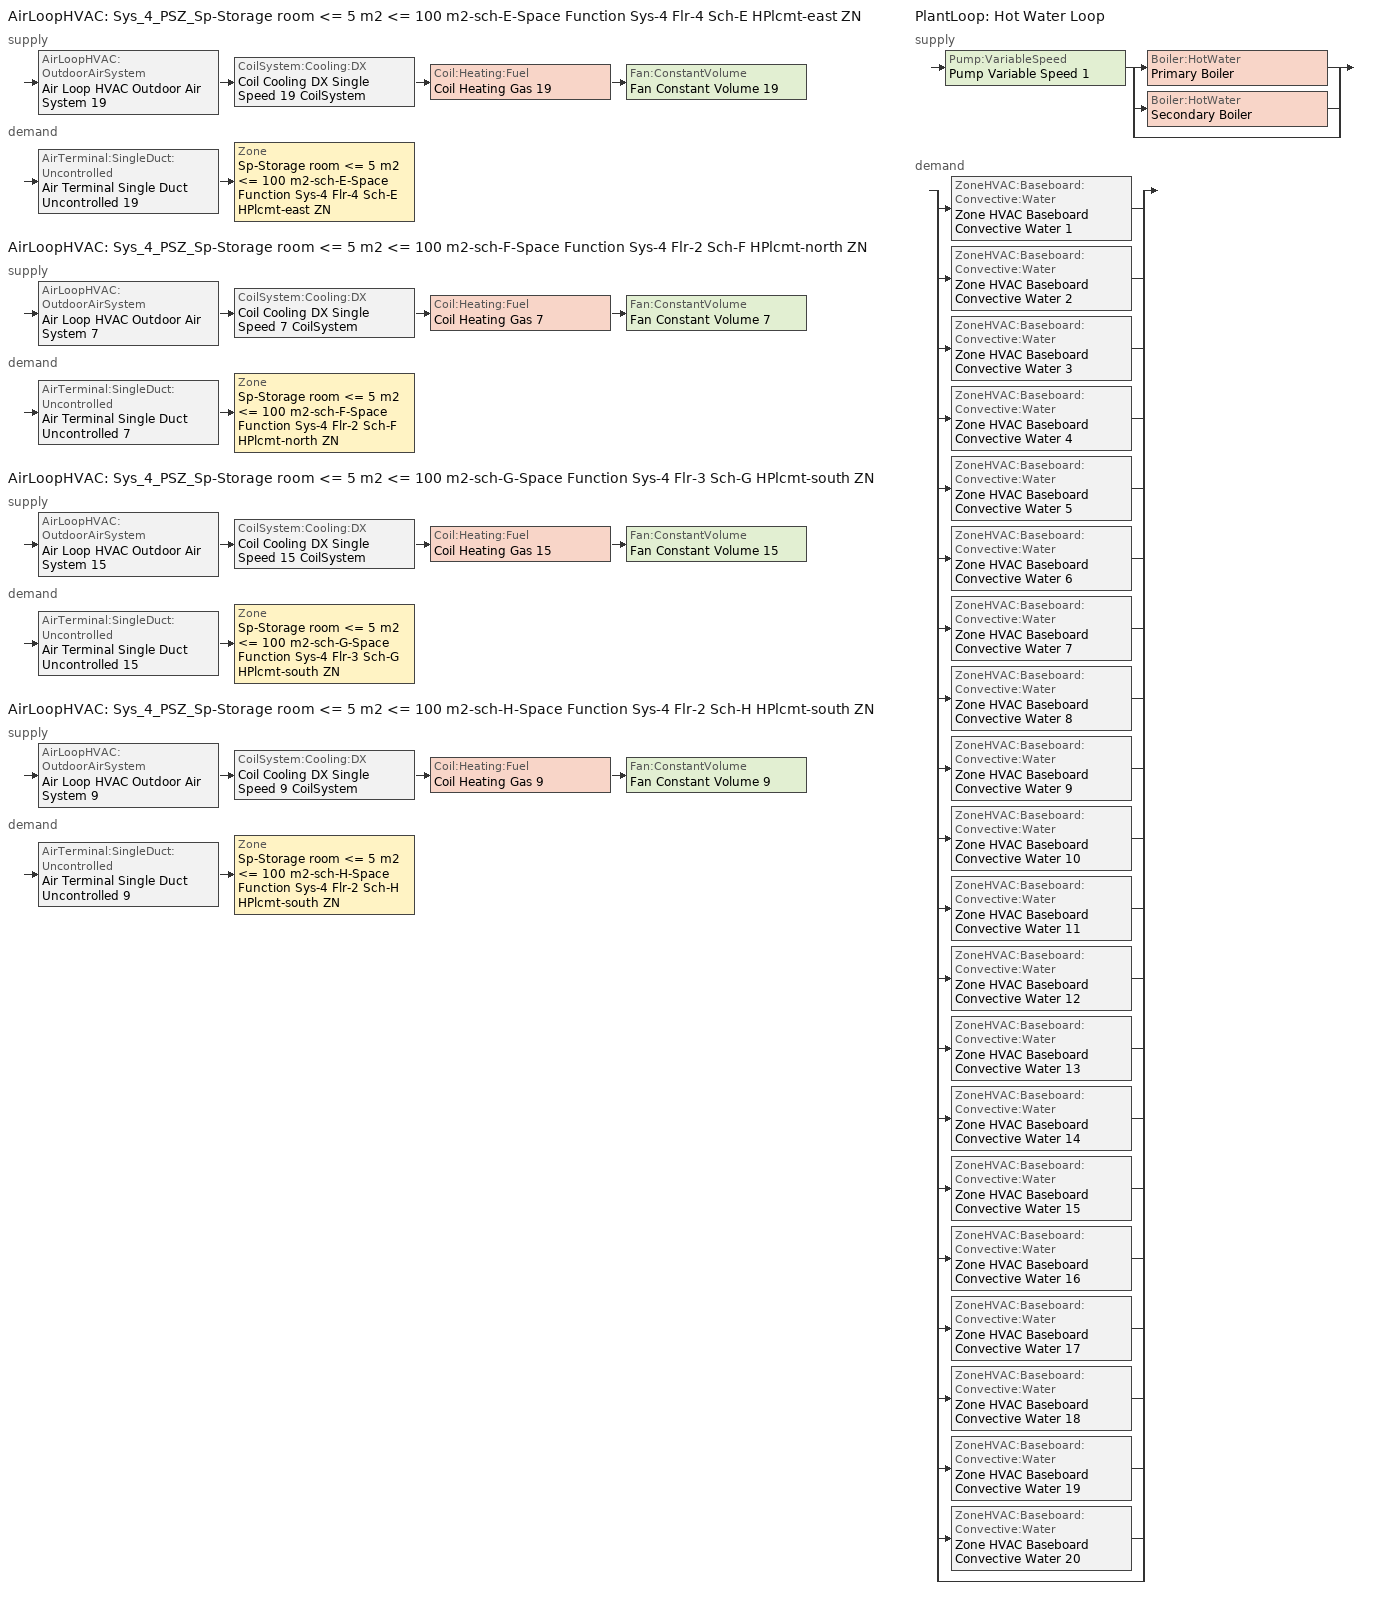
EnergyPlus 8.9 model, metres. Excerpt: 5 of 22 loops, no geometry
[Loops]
AirLoopHVAC 'Sys_4_PSZ_Sp-Storage room <= 5 m2 <= 100 m2-sch-E-Space Function Sys-4 Flr-4 Sch-E HPlcmt-east ZN'
 supply: AirLoopHVAC:OutdoorAirSystem 'Air Loop HVAC Outdoor Air System 19' > CoilSystem:Cooling:DX 'Coil Cooling DX Single Speed 19 CoilSystem' > Coil:Heating:Fuel 'Coil Heating Gas 19' > Fan:ConstantVolume 'Fan Constant Volume 19'
 demand: AirTerminal:SingleDuct:Uncontrolled 'Air Terminal Single Duct Uncontrolled 19' > Zone 'Sp-Storage room <= 5 m2 <= 100 m2-sch-E-Space Function Sys-4 Flr-4 Sch-E HPlcmt-east ZN'
AirLoopHVAC 'Sys_4_PSZ_Sp-Storage room <= 5 m2 <= 100 m2-sch-F-Space Function Sys-4 Flr-2 Sch-F HPlcmt-north ZN'
 supply: AirLoopHVAC:OutdoorAirSystem 'Air Loop HVAC Outdoor Air System 7' > CoilSystem:Cooling:DX 'Coil Cooling DX Single Speed 7 CoilSystem' > Coil:Heating:Fuel 'Coil Heating Gas 7' > Fan:ConstantVolume 'Fan Constant Volume 7'
 demand: AirTerminal:SingleDuct:Uncontrolled 'Air Terminal Single Duct Uncontrolled 7' > Zone 'Sp-Storage room <= 5 m2 <= 100 m2-sch-F-Space Function Sys-4 Flr-2 Sch-F HPlcmt-north ZN'
AirLoopHVAC 'Sys_4_PSZ_Sp-Storage room <= 5 m2 <= 100 m2-sch-G-Space Function Sys-4 Flr-3 Sch-G HPlcmt-south ZN'
 supply: AirLoopHVAC:OutdoorAirSystem 'Air Loop HVAC Outdoor Air System 15' > CoilSystem:Cooling:DX 'Coil Cooling DX Single Speed 15 CoilSystem' > Coil:Heating:Fuel 'Coil Heating Gas 15' > Fan:ConstantVolume 'Fan Constant Volume 15'
 demand: AirTerminal:SingleDuct:Uncontrolled 'Air Terminal Single Duct Uncontrolled 15' > Zone 'Sp-Storage room <= 5 m2 <= 100 m2-sch-G-Space Function Sys-4 Flr-3 Sch-G HPlcmt-south ZN'
AirLoopHVAC 'Sys_4_PSZ_Sp-Storage room <= 5 m2 <= 100 m2-sch-H-Space Function Sys-4 Flr-2 Sch-H HPlcmt-south ZN'
 supply: AirLoopHVAC:OutdoorAirSystem 'Air Loop HVAC Outdoor Air System 9' > CoilSystem:Cooling:DX 'Coil Cooling DX Single Speed 9 CoilSystem' > Coil:Heating:Fuel 'Coil Heating Gas 9' > Fan:ConstantVolume 'Fan Constant Volume 9'
 demand: AirTerminal:SingleDuct:Uncontrolled 'Air Terminal Single Duct Uncontrolled 9' > Zone 'Sp-Storage room <= 5 m2 <= 100 m2-sch-H-Space Function Sys-4 Flr-2 Sch-H HPlcmt-south ZN'
PlantLoop 'Hot Water Loop'
 supply: Pump:VariableSpeed 'Pump Variable Speed 1' > split
  | Boiler:HotWater 'Primary Boiler'
  | Boiler:HotWater 'Secondary Boiler'
  | bypass
 demand: split
  | ZoneHVAC:Baseboard:Convective:Water 'Zone HVAC Baseboard Convective Water 1'
  | ZoneHVAC:Baseboard:Convective:Water 'Zone HVAC Baseboard Convective Water 2'
  | ZoneHVAC:Baseboard:Convective:Water 'Zone HVAC Baseboard Convective Water 3'
  | ZoneHVAC:Baseboard:Convective:Water 'Zone HVAC Baseboard Convective Water 4'
  | ZoneHVAC:Baseboard:Convective:Water 'Zone HVAC Baseboard Convective Water 5'
  | ZoneHVAC:Baseboard:Convective:Water 'Zone HVAC Baseboard Convective Water 6'
  | ZoneHVAC:Baseboard:Convective:Water 'Zone HVAC Baseboard Convective Water 7'
  | ZoneHVAC:Baseboard:Convective:Water 'Zone HVAC Baseboard Convective Water 8'
  | ZoneHVAC:Baseboard:Convective:Water 'Zone HVAC Baseboard Convective Water 9'
  | ZoneHVAC:Baseboard:Convective:Water 'Zone HVAC Baseboard Convective Water 10'
  | ZoneHVAC:Baseboard:Convective:Water 'Zone HVAC Baseboard Convective Water 11'
  | ZoneHVAC:Baseboard:Convective:Water 'Zone HVAC Baseboard Convective Water 12'
  | ZoneHVAC:Baseboard:Convective:Water 'Zone HVAC Baseboard Convective Water 13'
  | ZoneHVAC:Baseboard:Convective:Water 'Zone HVAC Baseboard Convective Water 14'
  | ZoneHVAC:Baseboard:Convective:Water 'Zone HVAC Baseboard Convective Water 15'
  | ZoneHVAC:Baseboard:Convective:Water 'Zone HVAC Baseboard Convective Water 16'
  | ZoneHVAC:Baseboard:Convective:Water 'Zone HVAC Baseboard Convective Water 17'
  | ZoneHVAC:Baseboard:Convective:Water 'Zone HVAC Baseboard Convective Water 18'
  | ZoneHVAC:Baseboard:Convective:Water 'Zone HVAC Baseboard Convective Water 19'
  | ZoneHVAC:Baseboard:Convective:Water 'Zone HVAC Baseboard Convective Water 20'
  | bypass
[ZoneControl:Thermostat] Control Object Type 1=ThermostatSetpoint:DualSetpoint
Name | Zone or ZoneList | Control Type Schedule | Control Name 1
Sp-Storage room <= 5 m2 <= 100 m2-sch-E-Space Function Sys-4 Flr-4 Sch-E HPlcmt-east ZN Thermostat | Sp-Storage room <= 5 m2 <= 100 m2-sch-E-Space Function Sys-4 Flr-4 Sch-E HPlcmt-east ZN | Sp-Storage room <= 5 m2 <= 100 m2-sch-E-Space Function Sys-4 Flr-4 Sch-E HPlcmt-east ZN Thermostat Schedule | Space Function Storage room <= 5 m2 <= 100 m2-sch-E Thermostat 2
Sp-Storage room <= 5 m2 <= 100 m2-sch-F-Space Function Sys-4 Flr-2 Sch-F HPlcmt-north ZN Thermostat | Sp-Storage room <= 5 m2 <= 100 m2-sch-F-Space Function Sys-4 Flr-2 Sch-F HPlcmt-north ZN | Sp-Storage room <= 5 m2 <= 100 m2-sch-F-Space Function Sys-4 Flr-2 Sch-F HPlcmt-north ZN Thermostat Schedule | Space Function Storage room <= 5 m2 <= 100 m2-sch-F Thermostat 2
Sp-Storage room <= 5 m2 <= 100 m2-sch-G-Space Function Sys-4 Flr-3 Sch-G HPlcmt-south ZN Thermostat | Sp-Storage room <= 5 m2 <= 100 m2-sch-G-Space Function Sys-4 Flr-3 Sch-G HPlcmt-south ZN | Sp-Storage room <= 5 m2 <= 100 m2-sch-G-Space Function Sys-4 Flr-3 Sch-G HPlcmt-south ZN Thermostat Schedule | Space Function Storage room <= 5 m2 <= 100 m2-sch-G Thermostat 2
Sp-Storage room <= 5 m2 <= 100 m2-sch-H-Space Function Sys-4 Flr-2 Sch-H HPlcmt-south ZN Thermostat | Sp-Storage room <= 5 m2 <= 100 m2-sch-H-Space Function Sys-4 Flr-2 Sch-H HPlcmt-south ZN | Sp-Storage room <= 5 m2 <= 100 m2-sch-H-Space Function Sys-4 Flr-2 Sch-H HPlcmt-south ZN Thermostat Schedule | Space Function Storage room <= 5 m2 <= 100 m2-sch-H Thermostat 2
[ThermostatSetpoint:DualSetpoint]
Name | Heating Setpoint Temperature Schedule | Cooling Setpoint Temperature Schedule
Space Function Storage room <= 5 m2 <= 100 m2-sch-E Thermostat 2 | NECB-E-Thermostat Setpoint-Heating | NECB-E-Thermostat Setpoint-Cooling
Space Function Storage room <= 5 m2 <= 100 m2-sch-F Thermostat 2 | NECB-F-Thermostat Setpoint-Heating | NECB-F-Thermostat Setpoint-Cooling
Space Function Storage room <= 5 m2 <= 100 m2-sch-G Thermostat 2 | NECB-G-Thermostat Setpoint-Heating | NECB-G-Thermostat Setpoint-Cooling
Space Function Storage room <= 5 m2 <= 100 m2-sch-H Thermostat 2 | NECB-H-Thermostat Setpoint-Heating | NECB-H-Thermostat Setpoint-Cooling
[AirTerminal:SingleDuct:Uncontrolled] Availability Schedule=Always On Discrete; Maximum Air Flow Rate {m3/s}=AutoSize
Air Terminal Single Duct Uncontrolled 19; Air Terminal Single Duct Uncontrolled 7; Air Terminal Single Duct Uncontrolled 15; Air Terminal Single Duct Uncontrolled 9
[ZoneHVAC:Baseboard:Convective:Water] Availability Schedule=Always On Discrete; Heating Design Capacity Method=HeatingDesignCapacity; Heating Design Capacity {W}=Autosize; Heating Design Capacity Per Floor Area {W/m2}=0; Fraction of Autosized Heating Design Capacity=0.8; U-Factor Times Area Value {W/K}=Autosize; Maximum Water Flow Rate {m3/s}=Autosize; Convergence Tolerance=0.001
Zone HVAC Baseboard Convective Water 16; Zone HVAC Baseboard Convective Water 17; Zone HVAC Baseboard Convective Water 12; Zone HVAC Baseboard Convective Water 18; Zone HVAC Baseboard Convective Water 13; Zone HVAC Baseboard Convective Water 14; Zone HVAC Baseboard Convective Water 4; Zone HVAC Baseboard Convective Water 8; Zone HVAC Baseboard Convective Water 20; Zone HVAC Baseboard Convective Water 10; Zone HVAC Baseboard Convective Water 5; Zone HVAC Baseboard Convective Water 11; Zone HVAC Baseboard Convective Water 1; Zone HVAC Baseboard Convective Water 6; Zone HVAC Baseboard Convective Water 2; Zone HVAC Baseboard Convective Water 3; Zone HVAC Baseboard Convective Water 19; Zone HVAC Baseboard Convective Water 7; Zone HVAC Baseboard Convective Water 15; Zone HVAC Baseboard Convective Water 9
[Zone equipment]
Sp-Storage room <= 5 m2 <= 100 m2-sch-E-Space Function Sys-4 Flr-4 Sch-E HPlcmt-east ZN: Air Terminal Single Duct Uncontrolled 19, Zone HVAC Baseboard Convective Water 19
Sp-Storage room <= 5 m2 <= 100 m2-sch-F-Space Function Sys-4 Flr-2 Sch-F HPlcmt-north ZN: Air Terminal Single Duct Uncontrolled 7, Zone HVAC Baseboard Convective Water 7
Sp-Storage room <= 5 m2 <= 100 m2-sch-G-Space Function Sys-4 Flr-3 Sch-G HPlcmt-south ZN: Air Terminal Single Duct Uncontrolled 15, Zone HVAC Baseboard Convective Water 15
Sp-Storage room <= 5 m2 <= 100 m2-sch-H-Space Function Sys-4 Flr-2 Sch-H HPlcmt-south ZN: Air Terminal Single Duct Uncontrolled 9, Zone HVAC Baseboard Convective Water 9
[Sizing:Zone] Zone Cooling Design Supply Air Temperature Input Method=SupplyAirTemperature; Zone Cooling Design Supply Air Temperature {C}=13; Zone Cooling Design Supply Air Temperature Difference {deltaC}=11.11; Zone Heating Design Supply Air Temperature Input Method=SupplyAirTemperature; Zone Heating Design Supply Air Temperature {C}=43; Zone Heating Design Supply Air Temperature Difference {deltaC}=11.11; Zone Cooling Design Supply Air Humidity Ratio {kgWater/kgDryAir}=0.0085; Zone Heating Design Supply Air Humidity Ratio {kgWater/kgDryAir}=0.008; Zone Heating Sizing Factor=1.3; Zone Cooling Sizing Factor=1.1; Cooling Design Air Flow Method=DesignDay; Cooling Design Air Flow Rate {m3/s}=0; Cooling Minimum Air Flow per Zone Floor Area {m3/s-m2}=0.000762; Cooling Minimum Air Flow {m3/s}=0; Cooling Minimum Air Flow Fraction=0; Heating Design Air Flow Method=DesignDay; Heating Design Air Flow Rate {m3/s}=0; Heating Maximum Air Flow per Zone Floor Area {m3/s-m2}=0.002032; Heating Maximum Air Flow {m3/s}=0.141576; Heating Maximum Air Flow Fraction=0.3; Account for Dedicated Outdoor Air System=No
Name | Design Specification Outdoor Air Object | Design Specification Zone Air Distribution Object
Sp-Storage room <= 5 m2 <= 100 m2-sch-E-Space Function Sys-4 Flr-4 Sch-E HPlcmt-east ZN | Space Function Storage room <= 5 m2 <= 100 m2-sch-E Ventilation | Sp-Storage room <= 5 m2 <= 100 m2-sch-E-Space Function Sys-4 Flr-4 Sch-E HPlcmt-east ZN Design Spec Zone Air Dist
Sp-Storage room <= 5 m2 <= 100 m2-sch-F-Space Function Sys-4 Flr-2 Sch-F HPlcmt-north ZN | Space Function Storage room <= 5 m2 <= 100 m2-sch-F Ventilation | Sp-Storage room <= 5 m2 <= 100 m2-sch-F-Space Function Sys-4 Flr-2 Sch-F HPlcmt-north ZN Design Spec Zone Air Dist
Sp-Storage room <= 5 m2 <= 100 m2-sch-G-Space Function Sys-4 Flr-3 Sch-G HPlcmt-south ZN | Space Function Storage room <= 5 m2 <= 100 m2-sch-G Ventilation | Sp-Storage room <= 5 m2 <= 100 m2-sch-G-Space Function Sys-4 Flr-3 Sch-G HPlcmt-south ZN Design Spec Zone Air Dist
Sp-Storage room <= 5 m2 <= 100 m2-sch-H-Space Function Sys-4 Flr-2 Sch-H HPlcmt-south ZN | Space Function Storage room <= 5 m2 <= 100 m2-sch-H Ventilation | Sp-Storage room <= 5 m2 <= 100 m2-sch-H-Space Function Sys-4 Flr-2 Sch-H HPlcmt-south ZN Design Spec Zone Air Dist
[DesignSpecification:ZoneAirDistribution] Zone Air Distribution Effectiveness in Cooling Mode=1; Zone Air Distribution Effectiveness in Heating Mode=1
Sp-Storage room <= 5 m2 <= 100 m2-sch-E-Space Function Sys-4 Flr-4 Sch-E HPlcmt-east ZN Design Spec Zone Air Dist; Sp-Storage room <= 5 m2 <= 100 m2-sch-F-Space Function Sys-4 Flr-2 Sch-F HPlcmt-north ZN Design Spec Zone Air Dist; Sp-Storage room <= 5 m2 <= 100 m2-sch-G-Space Function Sys-4 Flr-3 Sch-G HPlcmt-south ZN Design Spec Zone Air Dist; Sp-Storage room <= 5 m2 <= 100 m2-sch-H-Space Function Sys-4 Flr-2 Sch-H HPlcmt-south ZN Design Spec Zone Air Dist
[Controller:MechanicalVentilation] Availability Schedule=Always On Discrete; Demand Controlled Ventilation=No; System Outdoor Air Method=ZoneSum
Name | Zone Name 1 | Design Specification Outdoor Air Object Name 1 | Design Specification Zone Air Distribution Object Name 1
Controller Mechanical Ventilation 19 | Sp-Storage room <= 5 m2 <= 100 m2-sch-E-Space Function Sys-4 Flr-4 Sch-E HPlcmt-east ZN | Space Function Storage room <= 5 m2 <= 100 m2-sch-E Ventilation | Sp-Storage room <= 5 m2 <= 100 m2-sch-E-Space Function Sys-4 Flr-4 Sch-E HPlcmt-east ZN Design Spec Zone Air Dist
Controller Mechanical Ventilation 7 | Sp-Storage room <= 5 m2 <= 100 m2-sch-F-Space Function Sys-4 Flr-2 Sch-F HPlcmt-north ZN | Space Function Storage room <= 5 m2 <= 100 m2-sch-F Ventilation | Sp-Storage room <= 5 m2 <= 100 m2-sch-F-Space Function Sys-4 Flr-2 Sch-F HPlcmt-north ZN Design Spec Zone Air Dist
Controller Mechanical Ventilation 15 | Sp-Storage room <= 5 m2 <= 100 m2-sch-G-Space Function Sys-4 Flr-3 Sch-G HPlcmt-south ZN | Space Function Storage room <= 5 m2 <= 100 m2-sch-G Ventilation | Sp-Storage room <= 5 m2 <= 100 m2-sch-G-Space Function Sys-4 Flr-3 Sch-G HPlcmt-south ZN Design Spec Zone Air Dist
Controller Mechanical Ventilation 9 | Sp-Storage room <= 5 m2 <= 100 m2-sch-H-Space Function Sys-4 Flr-2 Sch-H HPlcmt-south ZN | Space Function Storage room <= 5 m2 <= 100 m2-sch-H Ventilation | Sp-Storage room <= 5 m2 <= 100 m2-sch-H-Space Function Sys-4 Flr-2 Sch-H HPlcmt-south ZN Design Spec Zone Air Dist
[DesignSpecification:OutdoorAir] Outdoor Air Method=Sum; Outdoor Air Flow per Person {m3/s-person}=0; Outdoor Air Flow per Zone Floor Area {m3/s-m2}=0.0003556; Outdoor Air Flow per Zone {m3/s}=0; Outdoor Air Flow Air Changes per Hour {1/hr}=0
Space Function Storage room <= 5 m2 <= 100 m2-sch-E Ventilation; Space Function Storage room <= 5 m2 <= 100 m2-sch-F Ventilation; Space Function Storage room <= 5 m2 <= 100 m2-sch-G Ventilation; Space Function Storage room <= 5 m2 <= 100 m2-sch-H Ventilation
[AirLoopHVAC] Design Supply Air Flow Rate {m3/s}=AutoSize
Sys_4_PSZ_Sp-Storage room <= 5 m2 <= 100 m2-sch-E-Space Function Sys-4 Flr-4 Sch-E HPlcmt-east ZN; Sys_4_PSZ_Sp-Storage room <= 5 m2 <= 100 m2-sch-F-Space Function Sys-4 Flr-2 Sch-F HPlcmt-north ZN; Sys_4_PSZ_Sp-Storage room <= 5 m2 <= 100 m2-sch-G-Space Function Sys-4 Flr-3 Sch-G HPlcmt-south ZN; Sys_4_PSZ_Sp-Storage room <= 5 m2 <= 100 m2-sch-H-Space Function Sys-4 Flr-2 Sch-H HPlcmt-south ZN
[Sizing:System] Type of Load to Size On=Sensible; Design Outdoor Air Flow Rate {m3/s}=Autosize; Central Heating Maximum System Air Flow Ratio=1; Preheat Design Temperature {C}=7; Preheat Design Humidity Ratio {kgWater/kgDryAir}=0.008; Precool Design Temperature {C}=13; Precool Design Humidity Ratio {kgWater/kgDryAir}=0.008; Central Cooling Design Supply Air Temperature {C}=13; Central Heating Design Supply Air Temperature {C}=43; Type of Zone Sum to Use=NonCoincident; 100% Outdoor Air in Cooling=No; 100% Outdoor Air in Heating=No; Central Cooling Design Supply Air Humidity Ratio {kgWater/kgDryAir}=0.0085; Central Heating Design Supply Air Humidity Ratio {kgWater/kgDryAir}=0.008; Cooling Supply Air Flow Rate Method=DesignDay; Cooling Supply Air Flow Rate {m3/s}=0; Cooling Supply Air Flow Rate Per Floor Area {m3/s-m2}=0.00996765; Cooling Fraction of Autosized Cooling Supply Air Flow Rate=1; Cooling Supply Air Flow Rate Per Unit Cooling Capacity {m3/s-W}=3.94755e-05; Heating Supply Air Flow Rate Method=DesignDay; Heating Supply Air Flow Rate {m3/s}=0; Heating Supply Air Flow Rate Per Floor Area {m3/s-m2}=0.00996765; Heating Fraction of Autosized Heating Supply Air Flow Rate=1; Heating Fraction of Autosized Cooling Supply Air Flow Rate=1; Heating Supply Air Flow Rate Per Unit Heating Capacity {m3/s-W}=3.15882e-05; System Outdoor Air Method=ZoneSum; Zone Maximum Outdoor Air Fraction=1; Cooling Design Capacity Method=CoolingDesignCapacity; Cooling Design Capacity {W}=Autosize; Cooling Design Capacity Per Floor Area {W/m2}=234.7; Fraction of Autosized Cooling Design Capacity=1; Heating Design Capacity Method=HeatingDesignCapacity; Heating Design Capacity {W}=Autosize; Heating Design Capacity Per Floor Area {W/m2}=157; Fraction of Autosized Heating Design Capacity=1; Central Cooling Capacity Control Method=OnOff
Sys_4_PSZ_Sp-Storage room <= 5 m2 <= 100 m2-sch-E-Space Function Sys-4 Flr-4 Sch-E HPlcmt-east ZN; Sys_4_PSZ_Sp-Storage room <= 5 m2 <= 100 m2-sch-F-Space Function Sys-4 Flr-2 Sch-F HPlcmt-north ZN; Sys_4_PSZ_Sp-Storage room <= 5 m2 <= 100 m2-sch-G-Space Function Sys-4 Flr-3 Sch-G HPlcmt-south ZN; Sys_4_PSZ_Sp-Storage room <= 5 m2 <= 100 m2-sch-H-Space Function Sys-4 Flr-2 Sch-H HPlcmt-south ZN
[Controller:OutdoorAir] Minimum Outdoor Air Flow Rate {m3/s}=Autosize; Maximum Outdoor Air Flow Rate {m3/s}=Autosize; Economizer Control Type=NoEconomizer; Economizer Control Action Type=ModulateFlow; Economizer Maximum Limit Dry-Bulb Temperature {C}=28; Economizer Maximum Limit Enthalpy {J/kg}=64000; Economizer Minimum Limit Dry-Bulb Temperature {C}=-100; Lockout Type=NoLockout; Minimum Limit Type=FixedMinimum; High Humidity Control=No; Control High Indoor Humidity Based on Outdoor Humidity Ratio=Yes; Heat Recovery Bypass Control Type=BypassWhenWithinEconomizerLimits
Name | Mechanical Ventilation Controller
Controller Outdoor Air 19 | Controller Mechanical Ventilation 19
Controller Outdoor Air 7 | Controller Mechanical Ventilation 7
Controller Outdoor Air 15 | Controller Mechanical Ventilation 15
Controller Outdoor Air 9 | Controller Mechanical Ventilation 9
[SetpointManager:MixedAir] Control Variable=Temperature
Node 276 OS Default SPM; Node 275 OS Default SPM; Node 274 OS Default SPM; Node 120 OS Default SPM; Node 119 OS Default SPM; Node 118 OS Default SPM; Node 224 OS Default SPM; Node 223 OS Default SPM; Node 222 OS Default SPM; Node 146 OS Default SPM; Node 145 OS Default SPM; Node 144 OS Default SPM
[CoilSystem:Cooling:DX] Availability Schedule=Always On Discrete
Name | Cooling Coil
Coil Cooling DX Single Speed 19 CoilSystem | Coil Cooling DX Single Speed 19
Coil Cooling DX Single Speed 7 CoilSystem | Coil Cooling DX Single Speed 7
Coil Cooling DX Single Speed 15 CoilSystem | Coil Cooling DX Single Speed 15
Coil Cooling DX Single Speed 9 CoilSystem | Coil Cooling DX Single Speed 9
[Coil:Cooling:DX:SingleSpeed] Availability Schedule=Always On Discrete; Gross Rated Total Cooling Capacity {W}=Autosize; Gross Rated Sensible Heat Ratio=Autosize; Gross Rated Cooling COP {W/W}=3; Rated Air Flow Rate {m3/s}=Autosize; Rated Evaporator Fan Power Per Volume Flow Rate {W/(m3/s)}=773.3; Condenser Type=AirCooled; Evaporative Condenser Effectiveness=0; Evaporative Condenser Air Flow Rate {m3/s}=Autosize; Evaporative Condenser Pump Rated Power Consumption {W}=Autosize; Crankcase Heater Capacity {W}=0; Maximum Outdoor Dry-Bulb Temperature for Crankcase Heater Operation {C}=0; Basin Heater Capacity {W/K}=0; Basin Heater Setpoint Temperature {C}=10
Name | Total Cooling Capacity Function of Temperature Curve | Total Cooling Capacity Function of Flow Fraction Curve | Energy Input Ratio Function of Temperature Curve | Energy Input Ratio Function of Flow Fraction Curve | Part Load Fraction Correlation Curve
Coil Cooling DX Single Speed 19 | Curve Biquadratic 37 | Curve Quadratic 37 | Curve Biquadratic 38 | Curve Quadratic 38 | Curve Cubic 19
Coil Cooling DX Single Speed 7 | Curve Biquadratic 13 | Curve Quadratic 13 | Curve Biquadratic 14 | Curve Quadratic 14 | Curve Cubic 7
Coil Cooling DX Single Speed 15 | Curve Biquadratic 29 | Curve Quadratic 29 | Curve Biquadratic 30 | Curve Quadratic 30 | Curve Cubic 15
Coil Cooling DX Single Speed 9 | Curve Biquadratic 17 | Curve Quadratic 17 | Curve Biquadratic 18 | Curve Quadratic 18 | Curve Cubic 9
[Coil:Heating:Fuel] Availability Schedule=Always On Discrete; Fuel Type=NaturalGas; Burner Efficiency=0.8; Nominal Capacity {W}=AutoSize; Parasitic Electric Load {W}=0; Parasitic Fuel Load {W}=0
Coil Heating Gas 19; Coil Heating Gas 7; Coil Heating Gas 15; Coil Heating Gas 9
[Fan:ConstantVolume] Availability Schedule=Always On Discrete; Fan Total Efficiency=0.7; Pressure Rise {Pa}=250; Maximum Flow Rate {m3/s}=AutoSize; Motor Efficiency=0.9; Motor In Airstream Fraction=1
Fan Constant Volume 19; Fan Constant Volume 7; Fan Constant Volume 15; Fan Constant Volume 9
[SetpointManager:SingleZone:Reheat] Control Variable=Temperature; Minimum Supply Air Temperature {C}=13; Maximum Supply Air Temperature {C}=43
Name | Control Zone
Setpoint Manager Single Zone Reheat 19 | Sp-Storage room <= 5 m2 <= 100 m2-sch-E-Space Function Sys-4 Flr-4 Sch-E HPlcmt-east ZN
Setpoint Manager Single Zone Reheat 7 | Sp-Storage room <= 5 m2 <= 100 m2-sch-F-Space Function Sys-4 Flr-2 Sch-F HPlcmt-north ZN
Setpoint Manager Single Zone Reheat 15 | Sp-Storage room <= 5 m2 <= 100 m2-sch-G-Space Function Sys-4 Flr-3 Sch-G HPlcmt-south ZN
Setpoint Manager Single Zone Reheat 9 | Sp-Storage room <= 5 m2 <= 100 m2-sch-H-Space Function Sys-4 Flr-2 Sch-H HPlcmt-south ZN
[PlantLoop]
Hot Water Loop: Fluid Type=Water; Plant Equipment Operation Scheme=Hot Water Loop Operation Schemes; Maximum Loop Temperature {C}=100; Minimum Loop Temperature {C}=0; Maximum Loop Flow Rate {m3/s}=Autosize; Minimum Loop Flow Rate {m3/s}=0; Plant Loop Volume {m3}=Autocalculate; Load Distribution Scheme=Optimal; Plant Loop Demand Calculation Scheme=SingleSetpoint
[Sizing:Plant]
Hot Water Loop: Loop Type=Heating; Design Loop Exit Temperature {C}=82; Loop Design Temperature Difference {deltaC}=16; Sizing Option=NonCoincident; Zone Timesteps in Averaging Window=1; Coincident Sizing Factor Mode=None
[Pump:VariableSpeed]
Pump Variable Speed 1: Design Maximum Flow Rate {m3/s}=Autosize; Design Pump Head {Pa}=179352; Design Power Consumption {W}=Autosize; Motor Efficiency=0.9; Fraction of Motor Inefficiencies to Fluid Stream=0; Coefficient 1 of the Part Load Performance Curve=0; Coefficient 2 of the Part Load Performance Curve=1; Coefficient 3 of the Part Load Performance Curve=0; Coefficient 4 of the Part Load Performance Curve=0; Design Minimum Flow Rate {m3/s}=0; Pump Control Type=Intermittent; Skin Loss Radiative Fraction=0.5; Design Power Sizing Method=PowerPerFlowPerPressure; Design Electric Power per Unit Flow Rate {W/(m3/s)}=348701.1; Design Shaft Power per Unit Flow Rate per Unit Head=1.28205; Design Minimum Flow Rate Fraction=0
[Boiler:HotWater] Fuel Type=NaturalGas; Nominal Capacity {W}=Autosize; Nominal Thermal Efficiency=0.8; Design Water Outlet Temperature {C}=82; Design Water Flow Rate {m3/s}=Autosize; Minimum Part Load Ratio=0; Maximum Part Load Ratio=1; Optimum Part Load Ratio=1; Water Outlet Upper Temperature Limit {C}=99; Boiler Flow Mode=ConstantFlow; Parasitic Electric Load {W}=0; Sizing Factor=1
Primary Boiler; Secondary Boiler
[SetpointManager:OutdoorAirReset]
Setpoint Manager Outdoor Air Reset 1: Control Variable=Temperature; Setpoint at Outdoor Low Temperature {C}=82; Outdoor Low Temperature {C}=-16; Setpoint at Outdoor High Temperature {C}=60; Outdoor High Temperature {C}=0
[PlantEquipmentOperationSchemes]
Hot Water Loop Operation Schemes: Control Scheme Object Type 1=PlantEquipmentOperation:HeatingLoad; Control Scheme Name 1=Hot Water Loop Heating Operation Scheme; Control Scheme Schedule Name 1=Always On Discrete
[PlantEquipmentOperation:HeatingLoad]
Hot Water Loop Heating Operation Scheme: Load Range Lower Limit 1 {W}=0; Load Range Upper Limit 1 {W}=1000000000; Range Equipment List Name 1=Hot Water Loop Heating Equipment List
[PlantEquipmentList]
Hot Water Loop Heating Equipment List: Boiler:HotWater, Primary Boiler, Boiler:HotWater, Secondary Boiler
[Schedule:Compact]
Sp-Storage room <= 5 m2 <= 100 m2-sch-E-Space Function Sys-4 Flr-4 Sch-E HPlcmt-east ZN Thermostat Schedule; Sp-Storage room <= 5 m2 <= 100 m2-sch-F-Space Function Sys-4 Flr-2 Sch-F HPlcmt-north ZN Thermostat Schedule; Sp-Storage room <= 5 m2 <= 100 m2-sch-G-Space Function Sys-4 Flr-3 Sch-G HPlcmt-south ZN Thermostat Schedule; Sp-Storage room <= 5 m2 <= 100 m2-sch-H-Space Function Sys-4 Flr-2 Sch-H HPlcmt-south ZN Thermostat Schedule: Through: 12/31, For: AllDays, Until: 24:00, 4
[Schedule:Day:Interval]
NECB-E-Thermostat Setpoint-Heating Sun|Hol Day: No, 24:00, 18
NECB-E-Thermostat Setpoint-Heating Default|Wkdy Day; NECB-E-Thermostat Setpoint-Heating Default: No, 07:00, 18, 08:00, 20, 19:00, 22, 24:00, 18
NECB-E-Thermostat Setpoint-Heating Sat Day: No, 08:00, 18, 09:00, 20, 17:00, 22, 24:00, 18
NECB-E-Thermostat Setpoint-Cooling Sun|Hol Day: No, 24:00, 35
NECB-E-Thermostat Setpoint-Cooling Default|Wkdy Day; NECB-E-Thermostat Setpoint-Cooling Default: No, 07:00, 35, 19:00, 24, 24:00, 35
NECB-E-Thermostat Setpoint-Cooling Sat Day: No, 08:00, 35, 17:00, 24, 24:00, 35
NECB-F-Thermostat Setpoint-Heating Sun|Hol Day; NECB-F-Thermostat Setpoint-Heating Default|Wkdy Day; NECB-F-Thermostat Setpoint-Heating Sat Day; NECB-F-Thermostat Setpoint-Heating Default; NECB-G-Thermostat Setpoint-Heating Sun|Hol Day; NECB-G-Thermostat Setpoint-Heating Default|Wkdy Day; NECB-G-Thermostat Setpoint-Heating Sat Day; NECB-G-Thermostat Setpoint-Heating Default; NECB-H-Thermostat Setpoint-Heating Sun|Hol Day; NECB-H-Thermostat Setpoint-Heating Default|Wkdy Day; NECB-H-Thermostat Setpoint-Heating Sat Day; NECB-H-Thermostat Setpoint-Heating Default: No, 01:00, 22, 07:00, 18, 08:00, 20, 24:00, 22
NECB-F-Thermostat Setpoint-Cooling Sun|Hol Day; NECB-F-Thermostat Setpoint-Cooling Default|Wkdy Day; NECB-F-Thermostat Setpoint-Cooling Sat Day; NECB-F-Thermostat Setpoint-Cooling Default; NECB-G-Thermostat Setpoint-Cooling Sun|Hol Day; NECB-G-Thermostat Setpoint-Cooling Default|Wkdy Day; NECB-G-Thermostat Setpoint-Cooling Sat Day; NECB-G-Thermostat Setpoint-Cooling Default; NECB-H-Thermostat Setpoint-Cooling Sun|Hol Day; NECB-H-Thermostat Setpoint-Cooling Default|Wkdy Day; NECB-H-Thermostat Setpoint-Cooling Sat Day; NECB-H-Thermostat Setpoint-Cooling Default: No, 24:00, 24
[Schedule:Week:Daily]
NECB-E-Thermostat Setpoint-Heating Week Rule - Jan1-Dec31: NECB-E-Thermostat Setpoint-Heating Sun|Hol Day, NECB-E-Thermostat Setpoint-Heating Default|Wkdy Day, NECB-E-Thermostat Setpoint-Heating Default|Wkdy Day, NECB-E-Thermostat Setpoint-Heating Default|Wkdy Day, NECB-E-Thermostat Setpoint-Heating Default|Wkdy Day, NECB-E-Thermostat Setpoint-Heating Default|Wkdy Day, NECB-E-Thermostat Setpoint-Heating Sat Day, NECB-E-Thermostat Setpoint-Heating Default, NECB-E-Thermostat Setpoint-Heating Default, NECB-E-Thermostat Setpoint-Heating Default, NECB-E-Thermostat Setpoint-Heating Default, NECB-E-Thermostat Setpoint-Heating Default
NECB-E-Thermostat Setpoint-Cooling Week Rule - Jan1-Dec31: NECB-E-Thermostat Setpoint-Cooling Sun|Hol Day, NECB-E-Thermostat Setpoint-Cooling Default|Wkdy Day, NECB-E-Thermostat Setpoint-Cooling Default|Wkdy Day, NECB-E-Thermostat Setpoint-Cooling Default|Wkdy Day, NECB-E-Thermostat Setpoint-Cooling Default|Wkdy Day, NECB-E-Thermostat Setpoint-Cooling Default|Wkdy Day, NECB-E-Thermostat Setpoint-Cooling Sat Day, NECB-E-Thermostat Setpoint-Cooling Default, NECB-E-Thermostat Setpoint-Cooling Default, NECB-E-Thermostat Setpoint-Cooling Default, NECB-E-Thermostat Setpoint-Cooling Default, NECB-E-Thermostat Setpoint-Cooling Default
NECB-F-Thermostat Setpoint-Heating Week Rule - Jan1-Dec31: NECB-F-Thermostat Setpoint-Heating Sun|Hol Day, NECB-F-Thermostat Setpoint-Heating Default|Wkdy Day, NECB-F-Thermostat Setpoint-Heating Default|Wkdy Day, NECB-F-Thermostat Setpoint-Heating Default|Wkdy Day, NECB-F-Thermostat Setpoint-Heating Default|Wkdy Day, NECB-F-Thermostat Setpoint-Heating Default|Wkdy Day, NECB-F-Thermostat Setpoint-Heating Sat Day, NECB-F-Thermostat Setpoint-Heating Default, NECB-F-Thermostat Setpoint-Heating Default, NECB-F-Thermostat Setpoint-Heating Default, NECB-F-Thermostat Setpoint-Heating Default, NECB-F-Thermostat Setpoint-Heating Default
NECB-F-Thermostat Setpoint-Cooling Week Rule - Jan1-Dec31: NECB-F-Thermostat Setpoint-Cooling Sun|Hol Day, NECB-F-Thermostat Setpoint-Cooling Default|Wkdy Day, NECB-F-Thermostat Setpoint-Cooling Default|Wkdy Day, NECB-F-Thermostat Setpoint-Cooling Default|Wkdy Day, NECB-F-Thermostat Setpoint-Cooling Default|Wkdy Day, NECB-F-Thermostat Setpoint-Cooling Default|Wkdy Day, NECB-F-Thermostat Setpoint-Cooling Sat Day, NECB-F-Thermostat Setpoint-Cooling Default, NECB-F-Thermostat Setpoint-Cooling Default, NECB-F-Thermostat Setpoint-Cooling Default, NECB-F-Thermostat Setpoint-Cooling Default, NECB-F-Thermostat Setpoint-Cooling Default
NECB-G-Thermostat Setpoint-Heating Week Rule - Jan1-Dec31: NECB-G-Thermostat Setpoint-Heating Sun|Hol Day, NECB-G-Thermostat Setpoint-Heating Default|Wkdy Day, NECB-G-Thermostat Setpoint-Heating Default|Wkdy Day, NECB-G-Thermostat Setpoint-Heating Default|Wkdy Day, NECB-G-Thermostat Setpoint-Heating Default|Wkdy Day, NECB-G-Thermostat Setpoint-Heating Default|Wkdy Day, NECB-G-Thermostat Setpoint-Heating Sat Day, NECB-G-Thermostat Setpoint-Heating Default, NECB-G-Thermostat Setpoint-Heating Default, NECB-G-Thermostat Setpoint-Heating Default, NECB-G-Thermostat Setpoint-Heating Default, NECB-G-Thermostat Setpoint-Heating Default
NECB-G-Thermostat Setpoint-Cooling Week Rule - Jan1-Dec31: NECB-G-Thermostat Setpoint-Cooling Sun|Hol Day, NECB-G-Thermostat Setpoint-Cooling Default|Wkdy Day, NECB-G-Thermostat Setpoint-Cooling Default|Wkdy Day, NECB-G-Thermostat Setpoint-Cooling Default|Wkdy Day, NECB-G-Thermostat Setpoint-Cooling Default|Wkdy Day, NECB-G-Thermostat Setpoint-Cooling Default|Wkdy Day, NECB-G-Thermostat Setpoint-Cooling Sat Day, NECB-G-Thermostat Setpoint-Cooling Default, NECB-G-Thermostat Setpoint-Cooling Default, NECB-G-Thermostat Setpoint-Cooling Default, NECB-G-Thermostat Setpoint-Cooling Default, NECB-G-Thermostat Setpoint-Cooling Default
NECB-H-Thermostat Setpoint-Heating Week Rule - Jan1-Dec31: NECB-H-Thermostat Setpoint-Heating Sun|Hol Day, NECB-H-Thermostat Setpoint-Heating Default|Wkdy Day, NECB-H-Thermostat Setpoint-Heating Default|Wkdy Day, NECB-H-Thermostat Setpoint-Heating Default|Wkdy Day, NECB-H-Thermostat Setpoint-Heating Default|Wkdy Day, NECB-H-Thermostat Setpoint-Heating Default|Wkdy Day, NECB-H-Thermostat Setpoint-Heating Sat Day, NECB-H-Thermostat Setpoint-Heating Default, NECB-H-Thermostat Setpoint-Heating Default, NECB-H-Thermostat Setpoint-Heating Default, NECB-H-Thermostat Setpoint-Heating Default, NECB-H-Thermostat Setpoint-Heating Default
NECB-H-Thermostat Setpoint-Cooling Week Rule - Jan1-Dec31: NECB-H-Thermostat Setpoint-Cooling Sun|Hol Day, NECB-H-Thermostat Setpoint-Cooling Default|Wkdy Day, NECB-H-Thermostat Setpoint-Cooling Default|Wkdy Day, NECB-H-Thermostat Setpoint-Cooling Default|Wkdy Day, NECB-H-Thermostat Setpoint-Cooling Default|Wkdy Day, NECB-H-Thermostat Setpoint-Cooling Default|Wkdy Day, NECB-H-Thermostat Setpoint-Cooling Sat Day, NECB-H-Thermostat Setpoint-Cooling Default, NECB-H-Thermostat Setpoint-Cooling Default, NECB-H-Thermostat Setpoint-Cooling Default, NECB-H-Thermostat Setpoint-Cooling Default, NECB-H-Thermostat Setpoint-Cooling Default
[Schedule:Year]
NECB-E-Thermostat Setpoint-Heating: NECB-E-Thermostat Setpoint-Heating Week Rule - Jan1-Dec31, 1, 1, 12, 31
NECB-E-Thermostat Setpoint-Cooling: NECB-E-Thermostat Setpoint-Cooling Week Rule - Jan1-Dec31, 1, 1, 12, 31
NECB-F-Thermostat Setpoint-Heating: NECB-F-Thermostat Setpoint-Heating Week Rule - Jan1-Dec31, 1, 1, 12, 31
NECB-F-Thermostat Setpoint-Cooling: NECB-F-Thermostat Setpoint-Cooling Week Rule - Jan1-Dec31, 1, 1, 12, 31
NECB-G-Thermostat Setpoint-Heating: NECB-G-Thermostat Setpoint-Heating Week Rule - Jan1-Dec31, 1, 1, 12, 31
NECB-G-Thermostat Setpoint-Cooling: NECB-G-Thermostat Setpoint-Cooling Week Rule - Jan1-Dec31, 1, 1, 12, 31
NECB-H-Thermostat Setpoint-Heating: NECB-H-Thermostat Setpoint-Heating Week Rule - Jan1-Dec31, 1, 1, 12, 31
NECB-H-Thermostat Setpoint-Cooling: NECB-H-Thermostat Setpoint-Cooling Week Rule - Jan1-Dec31, 1, 1, 12, 31
[Schedule:Constant]
Always On Discrete: Hourly Value=1
[Curve:Biquadratic] Minimum Value of x {BasedOnField A2}=13; Maximum Value of x {BasedOnField A2}=24; Minimum Value of y {BasedOnField A3}=24; Maximum Value of y {BasedOnField A3}=46
Name | Coefficient1 Constant | Coefficient2 x | Coefficient3 x**2 | Coefficient4 y | Coefficient5 y**2 | Coefficient6 x*y
Curve Biquadratic 37; Curve Biquadratic 13; Curve Biquadratic 29; Curve Biquadratic 17 | 0.867905 | 0.0142459 | 0.000554364 | -0.00755748 | 3.3048e-05 | -0.000191808
Curve Biquadratic 38; Curve Biquadratic 14; Curve Biquadratic 30; Curve Biquadratic 18 | 0.116936 | 0.0284933 | -0.000411156 | 0.0214108 | 0.000161028 | -0.000679104
[Curve:Quadratic] Coefficient1 Constant=1; Coefficient2 x=0; Coefficient3 x**2=0; Minimum Value of x {BasedOnField A2}=0; Maximum Value of x {BasedOnField A2}=1
Curve Quadratic 37; Curve Quadratic 38; Curve Quadratic 13; Curve Quadratic 14; Curve Quadratic 29; Curve Quadratic 30; Curve Quadratic 17; Curve Quadratic 18
[Curve:Cubic] Coefficient1 Constant=0.0277; Coefficient2 x=4.9151; Coefficient3 x**2=-8.184; Coefficient4 x**3=4.2702; Minimum Value of x {BasedOnField A2}=0.7; Maximum Value of x {BasedOnField A2}=1
Curve Cubic 19; Curve Cubic 7; Curve Cubic 15; Curve Cubic 9
